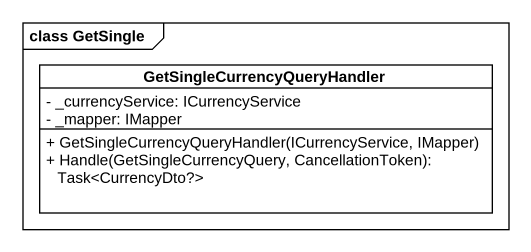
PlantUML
@startuml
mainframe class GetSingle
hide circle
hide empty members
skinparam classAttributeIconSize 0
class "GetSingleCurrencyQueryHandler" as GetSingleCurrencyQueryHandle {
  - _currencyService: ICurrencyService
  - _mapper: IMapper
  + GetSingleCurrencyQueryHandler(ICurrencyService, IMapper)
  + Handle(GetSingleCurrencyQuery, CancellationToken): Task<CurrencyDto?>
}
@enduml
